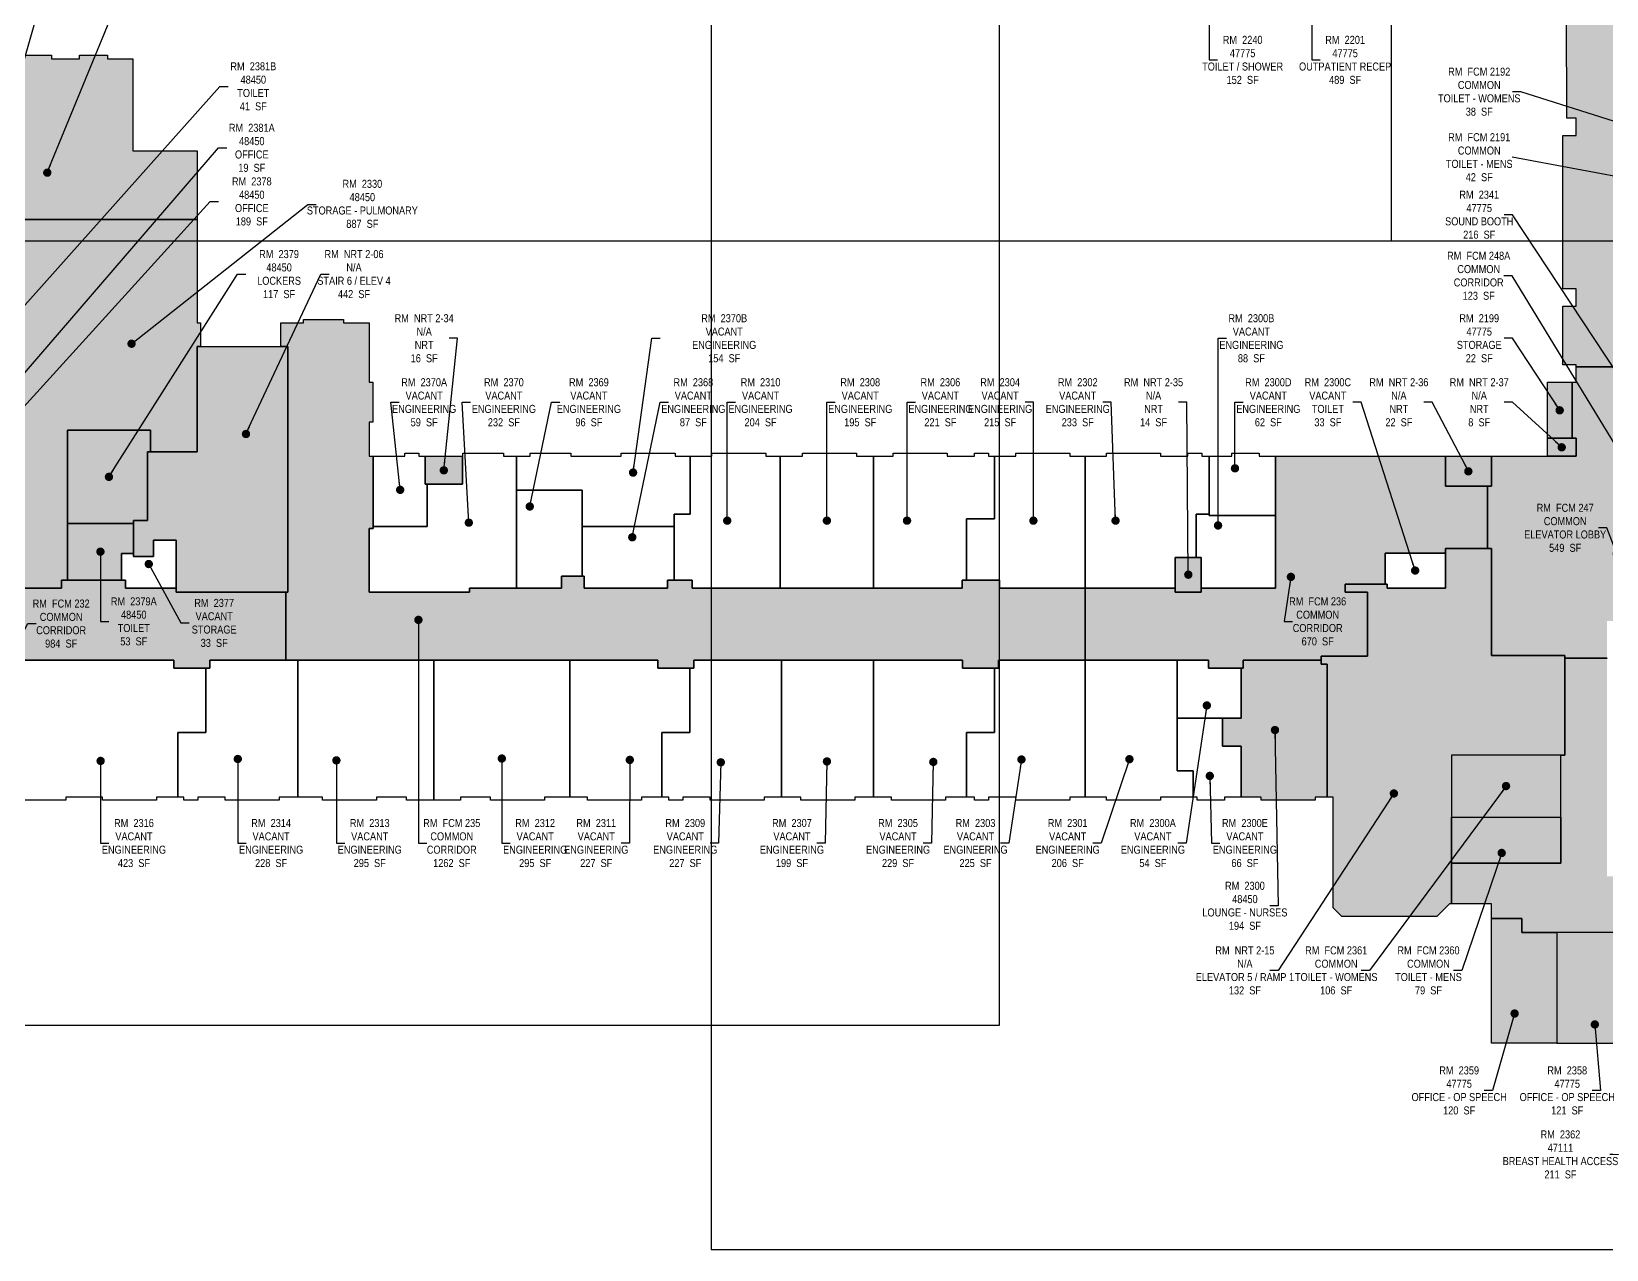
# Model space of a CAD drawing. Header units: inches. Extents: x -324 to 5663, y -491 to 4233.
# Drawn here: x 924 to 3286, y -491 to 1336 of the extents above; entities that cross this region are included whole.
import ezdxf

# ---------------------------------------------------------------- set-up
doc = ezdxf.new("R2010")
doc.units = ezdxf.units.IN
doc.header["$LTSCALE"] = 48
doc.header["$MEASUREMENT"] = 0
for name, color, linetype in [('0-LABEL', 3, 'Continuous'), ('1-NRT', 200, 'Continuous'), ('1-NRT-PTN', 253, 'Continuous'), ('3-FCM', 190, 'Continuous'), ('3-FCM-PTN', 9, 'Continuous'), ('4-OCC', 6, 'Continuous'), ('4-OCC-PTN', 95, 'Continuous'), ('4-VACANT', 60, 'Continuous')]:
    doc.layers.add(name, color=color, linetype=linetype)
doc.layers.add('VP-Window', color=2, linetype='Continuous', plot=False)
doc.styles.add('ArialN', font='ARIALN.TTF')
doc.dimstyles.new('AB-200', dxfattribs={"dimscale": 200, "dimtxt": 0.070312, "dimasz": 0.0625, "dimexe": 0.0625, "dimexo": 0.125, "dimgap": 0.1875, "dimtad": 0, "dimdec": 4, "dimrnd": 0.0625, "dimzin": 0, "dimdsep": 46, "dimlunit": 4, "dimtxsty": 'ArialN', "dimblk": 'ARCHTICK', "dimcen": 0.0625, "dimclrd": 256, "dimclre": 256, "dimclrt": 256, "dimadec": 0, "dimazin": 0, "dimtfac": 1, "dimtdec": 4, "dimtofl": 0, "dimtmove": 2, "dimatfit": 3, "dimldrblk": 'DOT', "dimfxl": 0, "dimfrac": 2, "dimtolj": 1, "dimtzin": 0, "dimlwd": -1, "dimlwe": -1, "dimarcsym": 0})

# ---------------------------------------------------------------- blocks, each defined once
blk = doc.blocks.new('_ArchTick')
at = {"const_width": 0.15}
blk.add_lwpolyline([(-0.5, -0.5), (0.5, 0.5)], dxfattribs=at)
blk = doc.blocks.new('_Dot')
at = {"lineweight": -2}
blk.add_line((-0.5, 0), (-1, 0), dxfattribs=at)
at = {"const_width": 0.5}
blk.add_lwpolyline([(-0.25, 0, 1), (0.25, 0, 1)], format="xyb", close=True, dxfattribs=at)

msp = doc.modelspace()

# ---------------------------------------------------------------- hatches: boundary and pattern name
at = {"layer": '1-NRT-PTN'}
for points in [[(1308.5, 495.5), (1141, 495.5), (1141, 573.5), (1107, 573.5), (1107, 549), (1077, 549), (1077, 603), (1098, 603), (1098, 705.5), (1172.5, 705.5), (1172.5, 863.5), (1308.5, 863.5)], [(3197.5, 726), (3240.5, 726), (3240.5, 699), (3197.5, 699)], [(1570.5, 657), (1514.5, 657), (1514.5, 699), (1570.5, 699)], [(3044.5, 699), (3113.5, 699), (3113.5, 654), (3044.5, 654)], [(2639.5, 547.5), (2678.5, 547.5), (2678.5, 495.5), (2639.5, 495.5)], [(3044.5, 561), (3113.5, 561), (3113.5, 400.5), (3223.5, 400.5), (3223.5, 251), (3053.5, 251), (3053.5, 28), (3050.8, 28), (3031.8, 9), (2889.3, 9), (2876.5, 21.9), (2876.5, 188), (2867.5, 188), (2867.5, 387.5), (2858.5, 387.5), (2858.5, 399.5), (2927.5, 399.5), (2927.5, 495.5), (2894, 495.5), (2894, 507.5), (2957, 507.5), (2957, 501.5), (3044.5, 501.5)]]:
    msp.add_hatch(color=256, dxfattribs=at).paths.add_polyline_path(points)
at = {"layer": '3-FCM-PTN'}
for points in [[(3340.5, 833), (3240.5, 833), (3240.5, 836), (3220.5, 836), (3220.5, 924), (3240.5, 924), (3240.5, 950), (3220.5, 950), (3220.5, 1180), (3240.5, 1180), (3240.5, 1206), (3226.5, 1206), (3226.3, 1359.5), (3216.7, 1359.5), (3216.7, 1399.1), (3240.5, 1399.1), (3240.5, 1444), (3162.8, 1444), (3162.8, 1543), (3192.5, 1543), (3192.5, 1646), (3240.5, 1646), (3240.5, 1659), (3334.5, 1659), (3334.5, 1646), (3360.5, 1646), (3360.5, 1659), (3552, 1659), (3552, 1646.2), (3613.7, 1646.2), (3613.7, 1548), (3544.5, 1548), (3544.5, 1515), (3360.5, 1515), (3360.5, 1549), (3334.5, 1549), (3334.5, 1509), (3371.5, 1509), (3371.5, 1426), (3334.5, 1426), (3334.5, 1400), (3353.5, 1400), (3353.5, 1206), (3334.5, 1206), (3334.5, 1180), (3363.5, 1180), (3363.5, 1063.4), (3340.5, 1063.4)], [(2504.5, 501.5), (2504.5, 393.5), (2374.5, 393.5), (2374.5, 381.5), (2320.5, 381.5), (2320.5, 393.5), (1917.5, 393.5), (1917.5, 381.5), (1863.5, 381.5), (1863.5, 393.5), (1305.5, 393.5), (1305.5, 495.5), (1308.5, 495.5), (1308.5, 863.5), (1298, 863.5), (1298, 899), (1332, 899), (1332, 904), (1392, 904), (1392, 899), (1430.5, 899), (1430.5, 810), (1435.7, 810), (1435.7, 750), (1430.5, 750), (1430.5, 699), (1436.5, 699), (1436.5, 591), (1430.5, 591), (1430.5, 495.5), (1581, 495.5), (1581, 501.5), (1719, 501.5), (1719, 519.5), (1753, 519.5), (1753, 501.5), (1878, 501.5), (1878, 513.5), (1915, 513.5), (1915, 501.5), (2320, 501.5), (2320, 513.5), (2376, 513.5), (2376, 501.5)], [(3240.5, 833), (3340.5, 833), (3340.5, 755), (3334.5, 755), (3334.5, 695), (3340.5, 695), (3340.5, 537), (3337.5, 537), (3337.5, 456.8), (3337.5, 452), (3287, 452), (3287, 396.5), (3223.5, 396.5), (3223.5, 400.5), (3113.5, 400.5), (3113.5, 561), (3107.5, 561), (3107.5, 654), (3113.5, 654), (3113.5, 699), (3240.5, 699), (3240.5, 726), (3234.5, 726), (3234.5, 810), (3240.5, 810)], [(3044.5, 699), (3044.5, 654), (3107.5, 654), (3107.5, 561), (3044.5, 561), (3044.5, 554), (2954, 554), (2954, 507.5), (2894, 507.5), (2894, 495.5), (2927.5, 495.5), (2927.5, 399.5), (2858.5, 399.5), (2858.5, 393.5), (2741.5, 393.5), (2741.5, 381.5), (2689.5, 381.5), (2689.5, 393.5), (2504.5, 393.5), (2504.5, 501.5), (2639.5, 501.5), (2639.5, 495.5), (2678.5, 495.5), (2678.5, 501.5), (2790, 501.5), (2790, 699)], [(3223.5, 396.5), (3287, 396.5), (3287, 69), (3590, 69), (3590, 90), (3639, 90), (3639, 428), (3585, 428), (3585, 452), (3537, 452), (3537, 537), (4020, 537), (4020, 477), (4030.5, 477), (4030.5, 452), (3816, 452), (3816, 455), (3774, 455), (3774, 452), (3744, 452), (3744, 198), (3753, 198), (3753, 69), (3821.5, 69), (3821.5, 90), (3870.9, 90), (3870.9, 69), (4072.5, 69), (4072.5, -15), (3159, -15), (3159, 6), (3113.5, 6), (3113.5, 28), (3053.5, 28), (3053.5, 86), (3053.5, 89), (3217.5, 89), (3217.5, 251), (3223.5, 251)], [(1305.5, 495.5), (1305.5, 393.5), (1191.5, 393.5), (1191.5, 381.5), (1137.5, 381.5), (1137.5, 393.5), (738, 393.5), (738, 381.5), (672, 381.5), (672, 393.5), (222, 393.5), (222, 378), (186, 378), (186, 188), (126, 188), (126, 498.5), (192, 498.5), (192, 501.5), (240, 501.5), (240, 498.5), (417, 498.5), (417, 495.5), (453, 495.5), (453, 501.5), (504, 501.5), (504, 495.5), (546, 495.5), (546, 501.5), (645, 501.5), (645, 516.5), (696, 516.5), (696, 501.5), (837, 501.5), (837, 507.5), (867, 507.5), (867, 501.5), (969, 501.5), (969, 513.5), (1065, 513.5), (1065, 501.5), (1141, 501.5), (1141, 495.5)], [(3053.5, 158), (3217.5, 158), (3217.5, 251), (3053.5, 251)]]:
    msp.add_hatch(color=256, dxfattribs=at).paths.add_polyline_path(points)
msp.add_hatch(color=256, dxfattribs=at).paths.add_polyline_path([(3217.5, 89), (3053.5, 89), (3053.5, 158), (3217.5, 158)], flags=17)
at = {"layer": '4-OCC-PTN'}
for color, points in [(55, [(1172.5, 1054), (747, 1054), (747, 1156.5), (679.5, 1156.5), (679.5, 1057), (642, 1057), (642, 1052.2), (600, 1052.2), (600, 1057), (567.5, 1057), (567.5, 1129), (567.5, 1153), (567.5, 1295), (660, 1295), (660, 1300.7), (702, 1300.7), (702, 1295), (744, 1295), (744, 1300.7), (786, 1300.7), (786, 1295), (828, 1295), (828, 1300.7), (870, 1300.7), (870, 1295), (912, 1295), (912, 1300.7), (954, 1300.7), (954, 1295), (996, 1295), (996, 1300.7), (1038, 1300.7), (1038, 1295), (1076, 1295), (1076, 1157), (1172.5, 1157)]), (55, [(864, 1054), (1172.5, 1054), (1172.5, 899), (1177.5, 899), (1177.5, 863.5), (1172.5, 863.5), (1172.5, 705.5), (1102.5, 705.5), (1102.5, 738), (978, 738), (978, 513.5), (969, 513.5), (969, 501.5), (867, 501.5), (867, 507.5), (861, 507.5), (861, 741), (864, 741), (864, 831), (852, 831), (852, 854.7), (864, 854.7)]), (21, [(3197.5, 810), (3234.5, 810), (3234.5, 726), (3197.5, 726)]), (55, [(978, 738), (1102.5, 738), (1102.5, 705.5), (1098, 705.5), (1098, 603), (1077, 603), (1077, 598.5), (978, 598.5)]), (55, [(1059, 513.5), (1026, 513.5), (1020, 513.5), (978, 513.5), (978, 598.5), (1077, 598.5), (1077, 553.5), (1059, 553.5)]), (55, [(2738.5, 188), (2738.5, 264.5), (2710.5, 264.5), (2710.5, 306.5), (2738.5, 306.5), (2738.5, 381.5), (2741.5, 381.5), (2741.5, 393.5), (2858.5, 393.5), (2858.5, 387.5), (2867.5, 387.5), (2867.5, 188), (2849.5, 188), (2849.5, 183.5), (2768.5, 183.5), (2768.5, 188)]), (21, [(3113.5, -181), (3113.5, 6), (3159, 6), (3159, -15), (3211.5, -15), (3211.5, -181)]), (21, [(3211.5, -181), (3316.5, -181), (3316.5, -15), (3211.5, -15)])]:
    msp.add_hatch(color=color, dxfattribs=at).paths.add_polyline_path(points)

# ---------------------------------------------------------------- linework, layer by layer
at = {"layer": '1-NRT'}
for points in [[(1308.5, 495.5), (1141, 495.5), (1141, 573.5), (1107, 573.5), (1107, 549), (1077, 549), (1077, 603), (1098, 603), (1098, 705.5), (1172.5, 705.5), (1172.5, 863.5), (1308.5, 863.5)], [(3197.5, 726), (3240.5, 726), (3240.5, 699), (3197.5, 699)], [(1570.5, 657), (1514.5, 657), (1514.5, 699), (1570.5, 699)], [(3044.5, 699), (3113.5, 699), (3113.5, 654), (3044.5, 654)], [(2639.5, 547.5), (2678.5, 547.5), (2678.5, 495.5), (2639.5, 495.5)], [(3044.5, 561), (3113.5, 561), (3113.5, 400.5), (3223.5, 400.5), (3223.5, 251), (3053.5, 251), (3053.5, 28), (3050.8, 28), (3031.8, 9), (2889.3, 9), (2876.5, 21.9), (2876.5, 188), (2867.5, 188), (2867.5, 387.5), (2858.5, 387.5), (2858.5, 399.5), (2927.5, 399.5), (2927.5, 495.5), (2894, 495.5), (2894, 507.5), (2957, 507.5), (2957, 501.5), (3044.5, 501.5)]]:
    msp.add_lwpolyline(points, close=True, dxfattribs=at)
at = {"layer": '3-FCM'}
for points in [[(3340.5, 833), (3240.5, 833), (3240.5, 836), (3220.5, 836), (3220.5, 924), (3240.5, 924), (3240.5, 950), (3220.5, 950), (3220.5, 1180), (3240.5, 1180), (3240.5, 1206), (3226.5, 1206), (3226.3, 1359.5), (3216.7, 1359.5), (3216.7, 1399.1), (3240.5, 1399.1), (3240.5, 1444), (3162.8, 1444), (3162.8, 1543), (3192.5, 1543), (3192.5, 1646), (3240.5, 1646), (3240.5, 1659), (3334.5, 1659)], [(3287, 396.5), (3223.5, 396.5), (3223.5, 400.5), (3113.5, 400.5), (3113.5, 561), (3107.5, 561), (3107.5, 654), (3113.5, 654), (3113.5, 699), (3240.5, 699), (3240.5, 726), (3234.5, 726), (3234.5, 810), (3240.5, 810), (3240.5, 833), (3340.5, 833)], [(867, 501.5), (969, 501.5), (969, 513.5), (1065, 513.5), (1065, 501.5), (1141, 501.5), (1141, 495.5), (1305.5, 495.5), (1305.5, 393.5), (1191.5, 393.5), (1191.5, 381.5), (1137.5, 381.5), (1137.5, 393.5), (738, 393.5)], [(4072.5, -15), (3159, -15), (3159, 6), (3113.5, 6), (3113.5, 28), (3053.5, 28), (3053.5, 86), (3053.5, 89), (3217.5, 89), (3217.5, 251), (3223.5, 251), (3223.5, 396.5), (3287, 396.5)]]:
    msp.add_lwpolyline(points, dxfattribs=at)
for points in [[(2504.5, 501.5), (2504.5, 393.5), (2374.5, 393.5), (2374.5, 381.5), (2320.5, 381.5), (2320.5, 393.5), (1917.5, 393.5), (1917.5, 381.5), (1863.5, 381.5), (1863.5, 393.5), (1305.5, 393.5), (1305.5, 495.5), (1308.5, 495.5), (1308.5, 863.5), (1298, 863.5), (1298, 899), (1332, 899), (1332, 904), (1392, 904), (1392, 899), (1430.5, 899), (1430.5, 810), (1435.8, 810), (1435.8, 750), (1430.5, 750), (1430.5, 699), (1436.5, 699), (1436.5, 591), (1430.5, 591), (1430.5, 495.5), (1581, 495.5), (1581, 501.5), (1719, 501.5), (1719, 519.5), (1753, 519.5), (1753, 501.5), (1878, 501.5), (1878, 513.5), (1915, 513.5), (1915, 501.5), (2320, 501.5), (2320, 513.5), (2376, 513.5), (2376, 501.5)], [(3044.5, 699), (3044.5, 654), (3107.5, 654), (3107.5, 561), (3044.5, 561), (3044.5, 554), (2954, 554), (2954, 507.5), (2894, 507.5), (2894, 495.5), (2927.5, 495.5), (2927.5, 399.5), (2858.5, 399.5), (2858.5, 393.5), (2741.5, 393.5), (2741.5, 381.5), (2689.5, 381.5), (2689.5, 393.5), (2504.5, 393.5), (2504.5, 501.5), (2639.5, 501.5), (2639.5, 495.5), (2678.5, 495.5), (2678.5, 501.5), (2790, 501.5), (2790, 699)], [(3053.5, 158), (3217.5, 158), (3217.5, 251), (3053.5, 251)], [(3217.5, 89), (3053.5, 89), (3053.5, 158), (3217.5, 158)]]:
    msp.add_lwpolyline(points, close=True, dxfattribs=at)
at = {"layer": '4-OCC'}
msp.add_lwpolyline([(912, 1300.7), (954, 1300.7), (954, 1295), (996, 1295), (996, 1300.7), (1038, 1300.7), (1038, 1295), (1076, 1295), (1076, 1157), (1172.5, 1157), (1172.5, 1054), (1172.5, 1054), (747, 1054)], dxfattribs=at)
for points in [[(864, 1054), (1172.5, 1054), (1172.5, 899), (1177.5, 899), (1177.5, 863.5), (1172.5, 863.5), (1172.5, 705.5), (1102.5, 705.5), (1102.5, 738), (978, 738), (978, 513.5), (969, 513.5), (969, 501.5), (867, 501.5), (867, 507.5), (861, 507.5), (861, 741), (864, 741), (864, 831), (852, 831), (852, 854.7), (864, 854.7)], [(3197.5, 810), (3234.5, 810), (3234.5, 726), (3197.5, 726)], [(978, 738), (1102.5, 738), (1102.5, 705.5), (1098, 705.5), (1098, 603), (1077, 603), (1077, 598.5), (978, 598.5)], [(1059, 513.5), (1026, 513.5), (1020, 513.5), (978, 513.5), (978, 598.5), (1077, 598.5), (1077, 553.5), (1059, 553.5)], [(2738.5, 188), (2738.5, 264.5), (2710.5, 264.5), (2710.5, 306.5), (2738.5, 306.5), (2738.5, 381.5), (2741.5, 381.5), (2741.5, 393.5), (2858.5, 393.5), (2858.5, 387.5), (2867.5, 387.5), (2867.5, 188), (2849.5, 188), (2849.5, 183.5), (2768.5, 183.5), (2768.5, 188)], [(3113.5, -181), (3113.5, 6), (3159, 6), (3159, -15), (3211.5, -15), (3211.5, -181)], [(3211.5, -181), (3316.5, -181), (3316.5, -15), (3211.5, -15)]]:
    msp.add_lwpolyline(points, close=True, dxfattribs=at)
at = {"layer": '4-VACANT'}
for points in [[(1436.5, 594), (1517.5, 594), (1517.5, 657), (1570.5, 657), (1570.5, 699), (1571, 699), (1571, 703.5), (1632, 703.5), (1632, 699), (1651.5, 699), (1651.5, 501.5), (1581, 501.5), (1581, 495.5), (1430.5, 495.5), (1430.5, 591), (1436.5, 591)], [(1436.5, 594), (1436.5, 597), (1436.5, 699), (1484, 699), (1484, 703.5), (1505, 703.5), (1505, 699), (1514.5, 699), (1514.5, 657), (1517.5, 657), (1517.5, 594)], [(1888, 594), (1750, 594), (1750, 648), (1651.5, 648), (1651.5, 699), (1672, 699), (1672, 703.5), (1733, 703.5), (1733, 699), (1808.5, 699), (1808.5, 703.5), (1889.5, 703.5), (1889.5, 699), (1912, 699), (1912, 612.5), (1888, 612.5)], [(1888, 513.5), (1888, 612.5), (1912, 612.5), (1912, 699), (1944.5, 699), (1944.5, 703.5), (2025.5, 703.5), (2025.5, 699), (2047, 699), (2047, 501.5), (1915, 501.5), (1915, 513.5)], [(2047, 501.5), (2047, 699), (2080.5, 699), (2080.5, 703.5), (2161.5, 703.5), (2161.5, 699), (2187, 699), (2187, 501.5)], [(2187, 501.5), (2187, 699), (2216.5, 699), (2216.5, 703.5), (2297.5, 703.5), (2297.5, 699), (2338.5, 699), (2338.5, 703.5), (2359.5, 703.5), (2359.5, 699), (2368.5, 699), (2368.5, 605.2), (2326.5, 605.2), (2326.5, 513.5), (2320, 513.5), (2320, 501.5)], [(2326.5, 513.5), (2326.5, 605.2), (2368.5, 605.2), (2368.5, 699), (2400.5, 699), (2400.5, 703.5), (2481.5, 703.5), (2481.5, 699), (2504.5, 699), (2504.5, 501.5), (2376, 501.5), (2376, 513.5)], [(2504.5, 501.5), (2504.5, 699), (2536.5, 699), (2536.5, 703.5), (2617.5, 703.5), (2617.5, 699), (2658.5, 699), (2658.5, 703.5), (2679.5, 703.5), (2679.5, 699), (2690.5, 699), (2690.5, 612.5), (2671, 612.5), (2671, 547.5), (2639.5, 547.5), (2639.5, 501.5)], [(2790, 610.5), (2690.5, 610.5), (2690.5, 699), (2724.5, 699), (2724.5, 703.5), (2765.5, 703.5), (2765.5, 699), (2790, 699)], [(1651.5, 501.5), (1651.5, 648), (1750, 648), (1750, 519.5), (1719, 519.5), (1719, 501.5)], [(1750, 519.5), (1750, 594), (1888, 594), (1888, 513.5), (1878, 513.5), (1878, 501.5), (1753, 501.5), (1753, 519.5)], [(2671, 547.5), (2671, 612.5), (2690.5, 612.5), (2690.5, 610.5), (2790, 610.5), (2790, 501.5), (2678.5, 501.5), (2678.5, 547.5)], [(1065, 501.5), (1065, 513.5), (1059, 513.5), (1059, 553.5), (1077, 553.5), (1077, 549), (1107, 549), (1107, 573.5), (1141, 573.5), (1141, 501.5)], [(2954, 507.5), (2954, 554), (3044.5, 554), (3044.5, 501.5), (2957, 501.5), (2957, 507.5)], [(870, 188), (870, 393.5), (1137.5, 393.5), (1137.5, 381.5), (1185.5, 381.5), (1185.5, 284.7), (1143.5, 284.7), (1143.5, 188), (1111.5, 188), (1111.5, 183.5), (1030.5, 183.5), (1030.5, 188), (975.5, 188), (975.5, 183.5), (894.5, 183.5), (894.5, 188)], [(1143.5, 188), (1143.5, 284.7), (1185.5, 284.7), (1185.5, 381.5), (1191.5, 381.5), (1191.5, 393.5), (1323.5, 393.5), (1323.5, 188), (1295.5, 188), (1295.5, 183.5), (1214.5, 183.5), (1214.5, 188), (1173.5, 188), (1173.5, 183.5), (1152.5, 183.5), (1152.5, 188)], [(1323.5, 188), (1323.5, 393.5), (1527.5, 393.5), (1527.5, 183.5), (1486.5, 183.5), (1486.5, 188), (1441.5, 188), (1441.5, 183.5), (1360.5, 183.5), (1360.5, 188)], [(1527.5, 183.5), (1527.5, 393.5), (1731.5, 393.5), (1731.5, 188), (1693.5, 188), (1693.5, 183.5), (1612.5, 183.5), (1612.5, 188), (1567.5, 188), (1567.5, 183.5)], [(1758, 188), (1734.5, 188), (1731.5, 188), (1731.5, 393.5), (1863.5, 393.5), (1863.5, 381.5), (1911.5, 381.5), (1911.5, 284.7), (1869.5, 284.7), (1869.5, 188), (1839, 188), (1839, 183.5), (1758, 183.5), (1758, 188)], [(1869.5, 188), (1869.5, 284.7), (1911.5, 284.7), (1911.5, 381.5), (1917.5, 381.5), (1917.5, 393.5), (2049, 393.5), (2049, 188), (2023, 188), (2023, 183.5), (1942, 183.5), (1942, 188), (1901, 188), (1901, 183.5), (1880, 183.5), (1880, 188)], [(2049, 188), (2049, 393.5), (2187, 393.5), (2187, 188), (2159, 188), (2159, 183.5), (2078, 183.5), (2078, 188)], [(2187, 188), (2187, 393.5), (2320.5, 393.5), (2320.5, 381.5), (2368.5, 381.5), (2368.5, 284.7), (2326.5, 284.7), (2326.5, 188), (2295, 188), (2295, 183.5), (2214, 183.5), (2214, 188)], [(2326.5, 188), (2326.5, 284.7), (2368.5, 284.7), (2368.5, 381.5), (2374.5, 381.5), (2374.5, 393.5), (2504.5, 393.5), (2504.5, 188), (2481.5, 188), (2481.5, 183.5), (2400.5, 183.5), (2400.5, 188), (2359.5, 188), (2359.5, 183.5), (2338.5, 183.5), (2338.5, 188)], [(2504.5, 188), (2504.5, 393.5), (2642.5, 393.5), (2642.5, 227.5), (2666.5, 227.5), (2666.5, 188), (2617.5, 188), (2617.5, 183.5), (2536.5, 183.5), (2536.5, 188)], [(2642.5, 306.5), (2642.5, 393.5), (2689.5, 393.5), (2689.5, 381.5), (2738.5, 381.5), (2738.5, 306.5)], [(2666.5, 188), (2666.5, 227.5), (2642.5, 227.5), (2642.5, 306.5), (2710.5, 306.5), (2710.5, 264.5), (2738.5, 264.5), (2738.5, 188), (2713.5, 188), (2713.5, 183.5), (2672.5, 183.5), (2672.5, 188)]]:
    msp.add_lwpolyline(points, close=True, dxfattribs=at)
at = {"layer": 'VP-Window', "color": 5}
for points in [[(767.5, 3021.5), (3467.5, 3021.5), (3467.5, 1021.5), (767.5, 1021.5)], [(1943.5, -490.5), (4643.5, -490.5), (4643.5, 1509.5), (1943.5, 1509.5)]]:
    msp.add_lwpolyline(points, close=True, dxfattribs=at)
at = {"layer": 'VP-Window'}
for points in [[(2963.5, 3021.5), (5663.5, 3021.5), (5663.5, 1021.5), (2963.5, 1021.5)], [(-324.5, 1845.5), (2375.5, 1845.5), (2375.5, -154.5), (-324.5, -154.5)]]:
    msp.add_lwpolyline(points, close=True, dxfattribs=at)

# ---------------------------------------------------------------- texts
at = {"layer": '0-LABEL', "char_height": 12, "attachment_point": 5, "style": 'ArialN'}
for s, insert in [('RM  2240\\P47775\\PTOILET / SHOWER\\P152  SF', (2740.5, 1293.5)), ('RM  2201\\P47775\\POUTPATIENT RECEP\\P489  SF', (2894.2, 1293.5)), ('RM  2381B\\P48450\\PTOILET\\P41  SF', (1256.8, 1253.8)), ('RM  FCM 2192\\PCOMMON\\PTOILET - WOMENS\\P38  SF', (3095.3, 1245.8)), ('RM  2381A\\P48450\\POFFICE\\P19  SF', (1254.5, 1161.6)), ('RM  FCM 2191\\PCOMMON\\PTOILET - MENS\\P42  SF', (3095.3, 1147.5)), ('RM  2378\\P48450\\POFFICE\\P189  SF', (1254.5, 1081.2)), ('RM  2330\\P48450\\PSTORAGE - PULMONARY\\P887  SF', (1420.3, 1077.6)), ('RM  2341\\P47775\\PSOUND BOOTH\\P216  SF', (3095.3, 1061.3)), ('RM  2379\\P48450\\PLOCKERS\\P117  SF', (1295.4, 972.2)), ('RM  NRT 2-06\\PN/A\\PSTAIR 6 / ELEV 4\\P442  SF', (1407.8, 972.2)), ('RM  FCM 248A\\PCOMMON\\PCORRIDOR\\P123  SF', (3094.5, 969.7)), ('RM  NRT 2-34\\PN/A\\PNRT\\P16  SF', (1513, 876)), ('RM  2370B\\PVACANT\\PENGINEERING\\P154  SF', (1963, 876)), ('RM  2300B\\PVACANT\\PENGINEERING\\P88  SF', (2753.6, 876)), ('RM  2199\\P47775\\PSTORAGE\\P22  SF', (3095.3, 876)), ('RM  2370A\\PVACANT\\PENGINEERING\\P59  SF', (1513, 780)), ('RM  2370\\PVACANT\\PENGINEERING\\P232  SF', (1632.6, 780)), ('RM  2369\\PVACANT\\PENGINEERING\\P96  SF', (1760.1, 780)), ('RM  2368\\PVACANT\\PENGINEERING\\P87  SF', (1916.7, 780)), ('RM  2310\\PVACANT\\PENGINEERING\\P204  SF', (2017.5, 780)), ('RM  2308\\PVACANT\\PENGINEERING\\P195  SF', (2167, 780)), ('RM  2306\\PVACANT\\PENGINEERING\\P221  SF', (2287.2, 780)), ('RM  2304\\PVACANT\\PENGINEERING\\P215  SF', (2376.8, 780)), ('RM  2302\\PVACANT\\PENGINEERING\\P233  SF', (2493.2, 780)), ('RM  NRT 2-35\\PN/A\\PNRT\\P14  SF', (2606.9, 780)), ('RM  2300D\\PVACANT\\PENGINEERING\\P62  SF', (2779, 780)), ('RM  2300C\\PVACANT\\PTOILET\\P33  SF', (2868.3, 780)), ('RM  NRT 2-36\\PN/A\\PNRT\\P22  SF', (2974.8, 780)), ('RM  NRT 2-37\\PN/A\\PNRT\\P8  SF', (3095.3, 780)), ('RM  FCM 247\\PCOMMON\\PELEVATOR LOBBY\\P549  SF', (3224.2, 591.7)), ('RM  FCM 232\\PCOMMON\\PCORRIDOR\\P984  SF', (968.6, 448.1)), ('RM  2379A\\P48450\\PTOILET\\P53  SF', (1077.5, 451.4)), ('RM  2377\\PVACANT\\PSTORAGE\\P33  SF', (1198.1, 449.1)), ('RM  FCM 236\\PCOMMON\\PCORRIDOR\\P670  SF', (2853, 451.4)), ('RM  2316\\PVACANT\\PENGINEERING\\P423  SF', (1077.8, 119)), ('RM  2314\\PVACANT\\PENGINEERING\\P228  SF', (1283.5, 119)), ('RM  2313\\PVACANT\\PENGINEERING\\P295  SF', (1431.4, 119)), ('RM  FCM 235\\PCOMMON\\PCORRIDOR\\P1262  SF', (1554.4, 119)), ('RM  2312\\PVACANT\\PENGINEERING\\P295  SF', (1679.5, 119)), ('RM  2311\\PVACANT\\PENGINEERING\\P227  SF', (1771.1, 119)), ('RM  2309\\PVACANT\\PENGINEERING\\P227  SF', (1904.6, 119)), ('RM  2307\\PVACANT\\PENGINEERING\\P199  SF', (2064.6, 119)), ('RM  2305\\PVACANT\\PENGINEERING\\P229  SF', (2223.7, 119)), ('RM  2303\\PVACANT\\PENGINEERING\\P225  SF', (2339.9, 119)), ('RM  2301\\PVACANT\\PENGINEERING\\P206  SF', (2478.1, 119)), ('RM  2300A\\PVACANT\\PENGINEERING\\P54  SF', (2605.9, 119)), ('RM  2300E\\PVACANT\\PENGINEERING\\P66  SF', (2743.9, 119)), ('RM  2300\\P48450\\PLOUNGE - NURSES\\P194  SF', (2743.9, 24.9)), ('RM  NRT 2-15\\PN/A\\PELEVATOR 5 / RAMP 1\\P132  SF', (2743.9, -72)), ('RM  FCM 2361\\PCOMMON\\PTOILET - WOMENS\\P106  SF', (2880.8, -72)), ('RM  FCM 2360\\PCOMMON\\PTOILET - MENS\\P79  SF', (3019.2, -72)), ('RM  2359\\P47775\\POFFICE - OP SPEECH\\P120  SF', (3065.2, -252)), ('RM  2358\\P47775\\POFFICE - OP SPEECH\\P121  SF', (3227.3, -252)), ('RM  2362\\P47111\\PBREAST HEALTH ACCESS\\P211  SF', (3217.1, -348))]:
    msp.add_mtext(s, dxfattribs=dict(at, insert=insert))

# ---------------------------------------------------------------- leaders
at = {"layer": '0-LABEL', "annotation_type": 0, "has_hookline": 1}
for points, hookline_direction, text_width in [([(2690.5, 1546.3), (2690.5, 1293.5), (2703, 1293.5)], 0, 120.9), ([(2844.2, 1400.6), (2844.2, 1293.5), (2856.7, 1293.5)], 0, 136.9), ([(777.5, 827.7), (937.7, 1378.5), (950.2, 1378.5)], 0, 56), ([(777.7, 1002.8), (830, 1378.5), (842.5, 1378.5)], 0, 67.7), ([(947.8, 1124.4), (1051.9, 1378.5), (1064.4, 1378.5)], 0, 94.3), ([(741, 731.7), (1206.8, 1253.8), (1219.3, 1253.8)], 0, 67), ([(3406.1, 1166.8), (3157.8, 1245.8), (3145.3, 1245.8)], 1, 122.7), ([(834, 731.7), (1204.5, 1161.6), (1217, 1161.6)], 0, 67.7), ([(3406.1, 1098.9), (3144.8, 1147.5)], 1, 99), ([(793.5, 642.1), (1192, 1081.2), (1204.5, 1081.2)], 0, 57.9), ([(1074.2, 867.9), (1338.6, 1076.5), (1351.1, 1076.5)], 0, 165.8), ([(3410.4, 659.1), (3145.3, 1061.3), (3132.8, 1061.3)], 1, 100.6), ([(1040.3, 668.2), (1232.9, 972.2), (1245.4, 972.2)], 0, 64), ([(1245.8, 732.5), (1357.8, 972.2), (1370.3, 972.2)], 0, 108.7), ([(3436.5, 490.5), (3144.5, 969.7), (3132, 969.7)], 1, 93.7), ([(1542.5, 678), (1563, 876), (1550.5, 876)], 1, 86.9), ([(1826.3, 674.6), (1854.3, 876), (1866.8, 876)], 0, 94.3), ([(2703.6, 595.3), (2703.6, 876), (2716.1, 876)], 0, 94.3), ([(3216, 768), (3145.3, 876), (3132.8, 876)], 1, 65.9), ([(1477, 648.7), (1463, 780), (1475.5, 780)], 0, 94.3), ([(1580, 599.5), (1570.1, 780), (1582.6, 780)], 0, 94.3), ([(1671.4, 623.7), (1703.9, 780), (1716.4, 780)], 0, 94.3), ([(1825.1, 577.6), (1866.7, 780), (1879.2, 780)], 0, 94.3), ([(1967.5, 602.5), (1967.5, 780), (1980, 780)], 0, 94.3), ([(2117, 602.5), (2117, 780), (2129.5, 780)], 0, 94.3), ([(2237.2, 602.5), (2237.2, 780), (2249.7, 780)], 0, 94.3), ([(2426.7, 602.5), (2426.8, 780), (2414.3, 780)], 1, 94.3), ([(2549.9, 602.5), (2543.2, 780), (2530.7, 780)], 1, 94.3), ([(2659, 521.5), (2656.9, 780), (2644.4, 780)], 1, 87), ([(2729, 681), (2729, 780), (2741.5, 780)], 0, 94.3), ([(2999.2, 527.7), (2918.3, 780), (2905.8, 780)], 1, 67.9), ([(3079, 676.5), (3024.8, 780), (3012.3, 780)], 1, 86.9), ([(3219, 712.5), (3145.3, 780), (3132.8, 780)], 1, 86.9), ([(3301.5, 552.9), (3286.7, 591.7), (3274.2, 591.7)], 1, 121.8), ([(1027.5, 556), (1027.5, 451.4), (1040, 451.4)], 0, 67.7), ([(1100, 537.5), (1148.1, 449.1), (1160.6, 449.1)], 0, 65.9), ([(2812.9, 518.2), (2803, 451.4), (2815.5, 451.4)], 0, 83.8), ([(1504.4, 453.7), (1504.4, 119), (1516.9, 119)], 0, 83.9), ([(903.3, 418.6), (918.6, 448.1), (931.1, 448.1)], 0, 83.8), ([(2686.8, 325.4), (2655.9, 119), (2643.4, 119)], 1, 94.3), ([(3353.5, 335.5), (3303.6, -348), (3291.1, -348)], 1, 171.6), ([(2789, 288.5), (2793.9, 24.9), (2781.4, 24.9)], 1, 125.8), ([(1027.8, 242.2), (1027.8, 119), (1040.3, 119)], 0, 94.3), ([(1233.5, 245.1), (1233.5, 119), (1246, 119)], 0, 94.3), ([(1381.4, 243), (1381.4, 119), (1393.9, 119)], 0, 94.3), ([(1629.5, 245.8), (1629.5, 119), (1642, 119)], 0, 94.3), ([(1821.4, 243.7), (1821.1, 119), (1808.6, 119)], 1, 94.3), ([(1957.9, 240.1), (1954.6, 119), (1942.1, 119)], 1, 94.3), ([(2117.1, 241.4), (2114.6, 119), (2102.1, 119)], 1, 94.3), ([(2276.6, 240.7), (2273.7, 119), (2261.2, 119)], 1, 94.3), ([(2408.8, 244.3), (2389.9, 119), (2377.4, 119)], 1, 94.3), ([(2570.7, 244.8), (2528.1, 119), (2515.6, 119)], 1, 94.3), ([(2691.2, 219.7), (2693.9, 119), (2706.4, 119)], 0, 94.3), ([(2967.3, 193.4), (2793.9, -72), (2781.4, -72)], 1, 143.8), ([(3135.5, 204.5), (2930.8, -72), (2918.3, -72)], 1, 122.7), ([(3129, 104.2), (3069.2, -72), (3056.7, -72)], 1, 99), ([(3148.4, -136.6), (3115.2, -252), (3102.7, -252)], 1, 141), ([(3268.7, -153), (3277.3, -252), (3264.8, -252)], 1, 141)]:
    msp.add_leader(points, dimstyle='AB-200', dxfattribs=dict(at, hookline_direction=hookline_direction, text_width=text_width))

doc.saveas('drawing.dxf')
